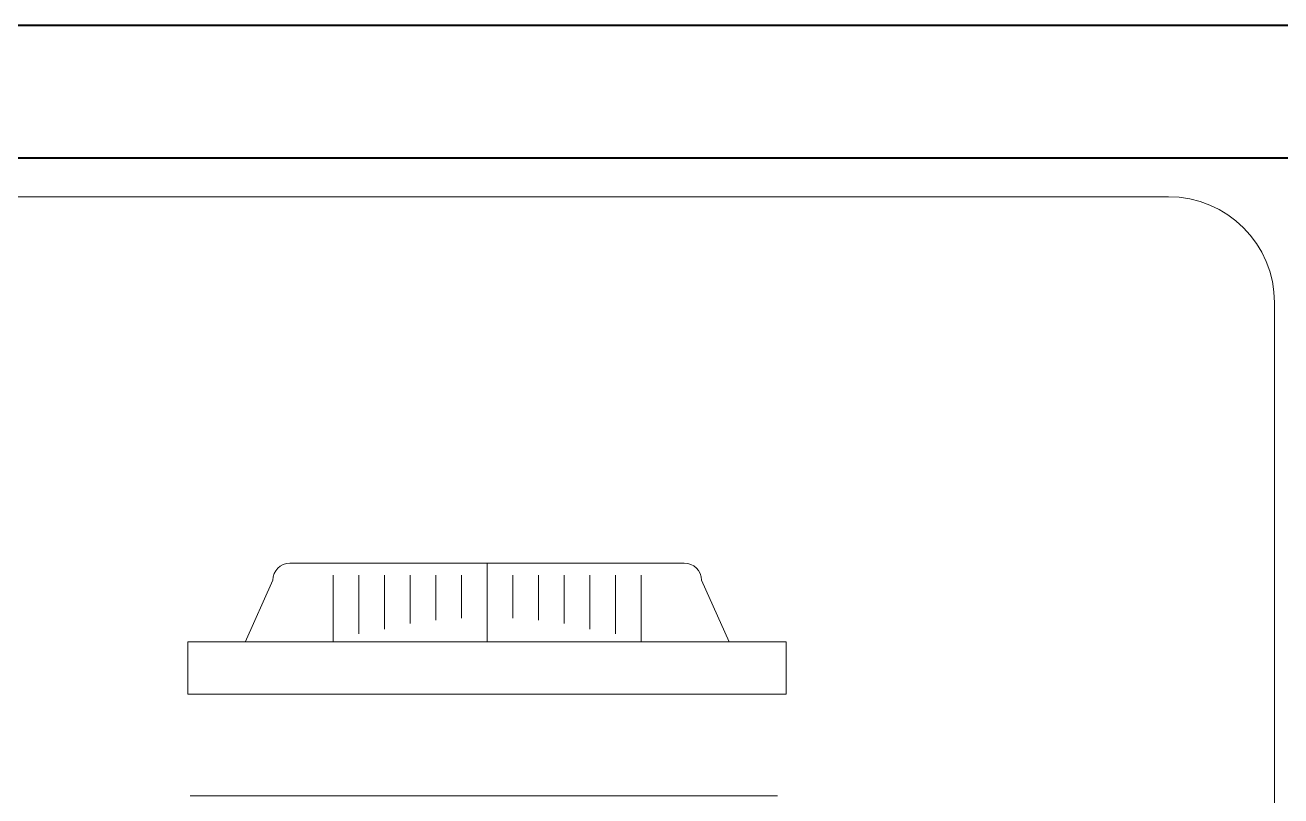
# Model space of a CAD drawing. Header units: millimetres. Extents: x 1393 to 3101, y -2944 to -480.
# Drawn here: x 2795.3 to 2890.1, y -1258 to -1199.8 of the extents above; entities that cross this region are included whole.
import ezdxf

# ---------------------------------------------------------------- set-up
doc = ezdxf.new("R2010")
doc.units = ezdxf.units.MM
doc.layers.add('DUVAR', color=7, linetype='Continuous', lineweight=40)
doc.layers.add('TEFRİŞ_İÇ', color=224, linetype='Continuous', lineweight=13)

# ---------------------------------------------------------------- blocks, each defined once
blk = doc.blocks.new('A$C22EE4B40')
at = {"layer": 'TEFRİŞ_İÇ', "linetype": 'Continuous'}
for p, q in [((1.02007, 1.353132), (0.079999, 1.353132)), ((1.10007, 0.632652), (1.10007, 1.273132)), ((0.357234, 1.076709), (0.654792, 1.076746)), ((0.506013, 1.076727), (0.506013, 1.01721)), ((0.323534, 1.017165), (0.344328, 1.0638)), ((0.389861, 1.017715), (0.389843, 1.067631)), ((0.409222, 1.023284), (0.409205, 1.067633)), ((0.428584, 1.026907), (0.428567, 1.067636)), ((0.447945, 1.031241), (0.447929, 1.067638)), ((0.467307, 1.033694), (0.46729, 1.06764)), ((0.486668, 1.03516), (0.486652, 1.067643)), ((0.50603, 1.035649), (0.506014, 1.067645)), ((0.525392, 1.035165), (0.525376, 1.067648)), ((0.544754, 1.033704), (0.544738, 1.06765)), ((0.564116, 1.031255), (0.5641, 1.067652)), ((0.583479, 1.026926), (0.583462, 1.067655)), ((0.602841, 1.023308), (0.602824, 1.067657)), ((0.622204, 1.017743), (0.622185, 1.067659)), ((0.688542, 1.01721), (0.667702, 1.063839)), ((0.281939, 0.901113), (0.725151, 0.901113))]:
    blk.add_line(p, q, dxfattribs=at)
at = {"layer": 'TEFRİŞ_İÇ', "linetype": 'Continuous', "flags": 128}
blk.add_lwpolyline([(0.280289, 0.977904), (0.280289, 1.01721), (0.731737, 1.01721), (0.731737, 0.977904)], close=True, dxfattribs=at)
at = {"layer": 'TEFRİŞ_İÇ', "linetype": 'Continuous'}
for centre, radius, start, end in [((1.02007, 1.273132), 0.08, 0, 90), ((0.357236, 1.063801), 0.012908, 90.00706, 180.00706), ((0.654794, 1.063838), 0.012908, 0.00706, 90.00706)]:
    blk.add_arc(centre, radius, start, end, dxfattribs=at)

msp = doc.modelspace()

# ---------------------------------------------------------------- linework, layer by layer
at = {"layer": 'DUVAR', "color": 5, "flags": 128}
for points in [[(2707.053171, -1199.821931), (2977.053171, -1199.821931)], [(2707.053171, -1209.821931), (2977.053171, -1209.821931)]]:
    msp.add_lwpolyline(points, dxfattribs=at)

# ---------------------------------------------------------------- block references
at = {"layer": 'TEFRİŞ_İÇ', "linetype": 'Continuous', "lineweight": 15, "xscale": 100, "yscale": 100, "zscale": 100}
msp.add_blockref('A$C22EE4B40', (2779.593244, -1348.081188), dxfattribs=at)

doc.saveas('drawing.dxf')
